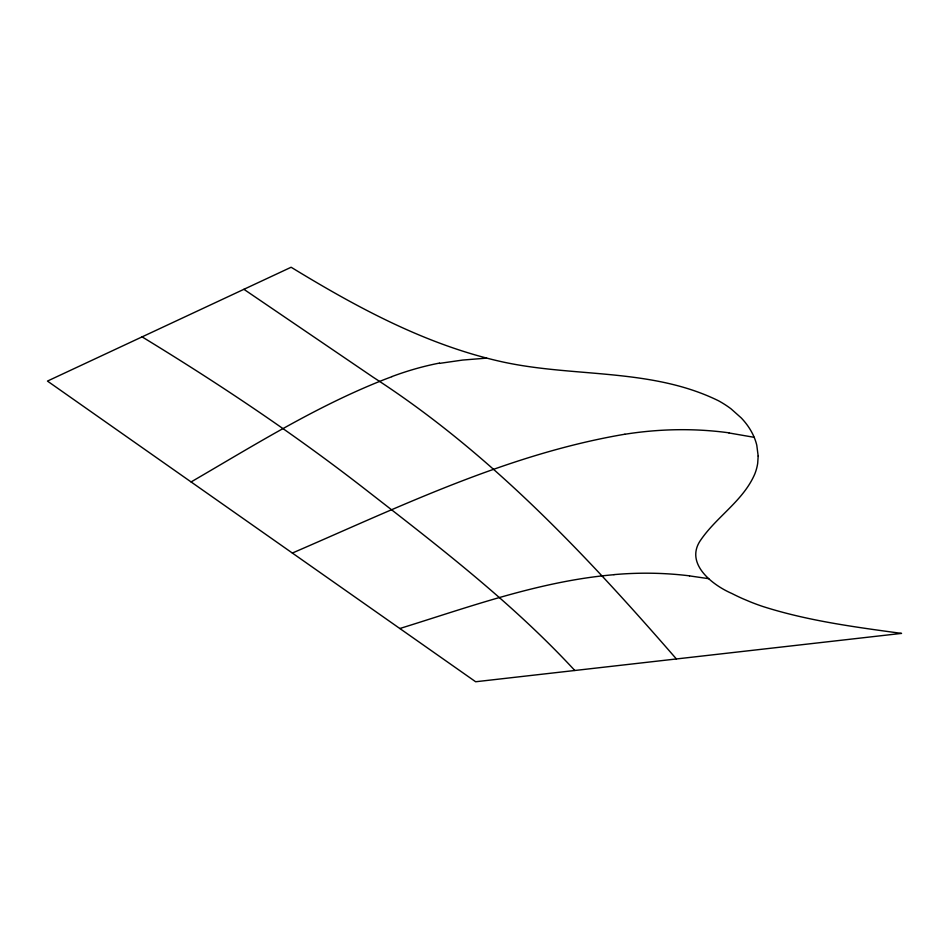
<?xml version="1.0" encoding="UTF-8"?>
<svg xmlns="http://www.w3.org/2000/svg" width="949" height="949" viewBox="0 0 949 949"><rect width="100%" height="100%" fill="white"/><g stroke="black" fill="none" stroke-linecap="round" stroke-linejoin="round"><path stroke-width="1.42" d="M191.081 481.938C254.213 445.259 316.515 406.101 384.736 379.386A505.983 352.779 -58.6 0 1 391.818 376.717M292.351 553.042C400.348 506.41 507.881 454.002 624.869 434.227M399.826 628.511C470.075 606.731 540.147 581.025 613.956 574.703M439.399 363.396L462.649 360.062L486.612 358.129M689.496 575.889L708.773 578.688M728.891 432.946L754.194 437.323M142.089 336.871C219.468 384.025 294.949 434.476 366.433 490.218C438.901 546.612 512.27 602.84 574.809 670.492M243.905 289.315L373.384 377.37C490.087 452.768 585.853 554.75 676.4 658.962M391.818 376.599A354.119 239.16 -54.1 0 1 439.47 363.087M624.857 434.262A377.572 325.412 -41.5 0 1 728.939 432.827M613.956 574.631A377.05 351.913 -47.8 0 1 689.508 575.841M758.18 456.042L757.693 463.278A118.032 71.543 -3.9 0 1 754.799 473.99C743.352 500.621 717.124 516.303 701.003 539.625C683.98 563.148 712.165 584.987 731.904 593.505A289.279 162.682 -11.4 0 0 742.901 598.748L750.564 601.974A262.292 146.787 -10.8 0 0 762.533 606.387C807.623 620.836 854.8 627.028 901.55 633.398L475.651 681.75L47.45 381.083L291.129 267.25C357.405 307.701 427.145 345.507 503.646 362.15A316.705 247.653 -5.4 0 0 522.235 365.602C587.668 376.101 657.74 370.81 718.63 400.834A126.573 76.94 -3.6 0 1 731.038 408.841L741.216 417.892A134.189 81.436 -3.4 0 1 756.78 445.2L758.18 456.042"/></g></svg>
